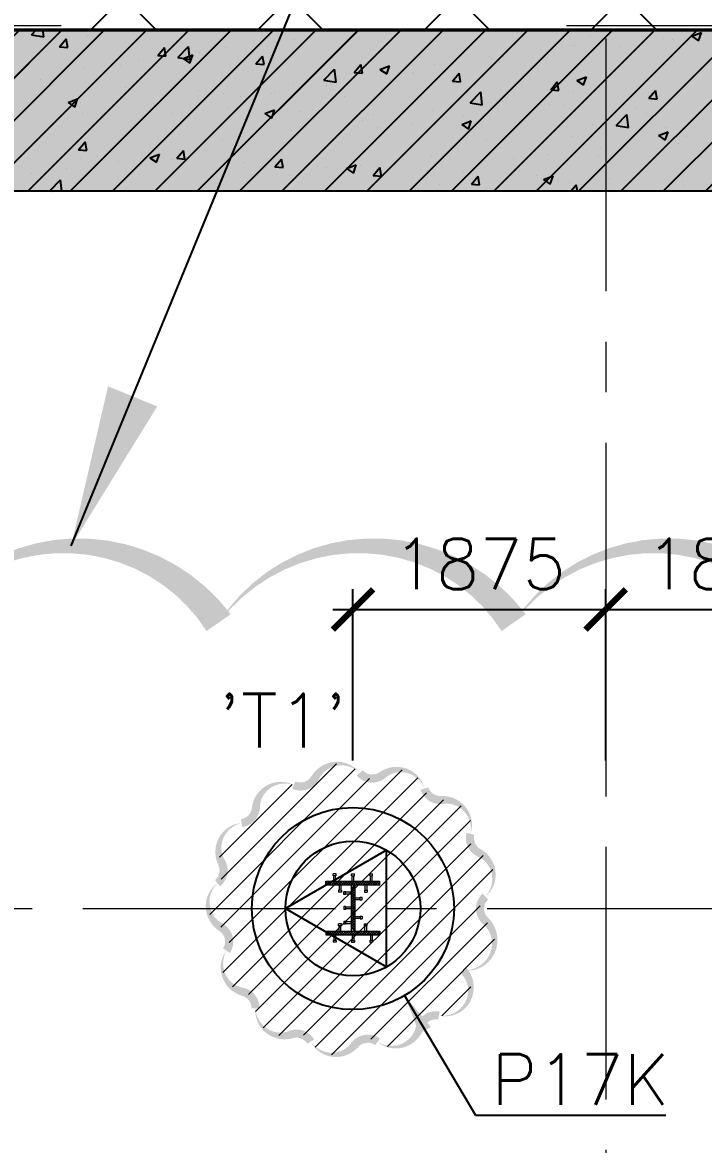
# Model space of a CAD drawing. Header units: millimetres. Extents: x -346728 to 1320345, y -537202 to -385966.
# Drawn here: x 192412 to 197465, y -418418 to -410089 of the extents above; entities that cross this region are included whole.
import ezdxf
from ezdxf.xclip import XClip

# ---------------------------------------------------------------- set-up
doc = ezdxf.new("R2010")
doc.units = ezdxf.units.MM
doc.header["$LTSCALE"] = 100
doc.header["$XCLIPFRAME"] = 2
doc.linetypes.add('DASHED2', pattern=[0.375, 0.25, -0.125])
doc.linetypes.add('X1326_GLB$0$CENTER', pattern=[2, 1.25, -0.25, 0.25, -0.25])
for name, color, linetype, lineweight in [('0 T TEXT', 7, 'Continuous', 13), ('A-giao thong', 8, 'Continuous', 15), ('KCMANH', 8, 'Continuous', 13), ('KINGPOST', 5, 'Continuous', 20), ('X1326_GLB$0$A-tim', 8, 'X1326_GLB$0$CENTER', 9)]:
    doc.layers.add(name, color=color, linetype=linetype, lineweight=lineweight)
doc.layers.add('CL load', color=1, linetype='Continuous', plot=False)
for name, color, linetype in [('hach', 253, 'Continuous'), ('PILE MARK', 8, 'Continuous'), ('PL', 3, 'Continuous'), ('PLT', 6, 'Continuous'), ('W2', 4, 'Continuous'), ('XR_1326_csPL$0$hach', 253, 'Continuous'), ('XR_1326_csPL$0$W2', 4, 'Continuous')]:
    doc.layers.add(name, color=color, linetype=linetype)
doc.styles.add('simplex', font='simplex.shx')
doc.styles.add('TOAN - FONT ARIAL', font='Arial_1.ttf', dxfattribs={"width": 0.8})
doc.dimstyles.new('100', dxfattribs={"dimscale": 150, "dimtxt": 2.5, "dimasz": 2, "dimexe": 1, "dimexo": 1, "dimgap": 1, "dimtad": 1, "dimdec": 0, "dimzin": 0, "dimdsep": 46, "dimtxsty": 'simplex', "dimblk": 'ARCHTICK', "dimcen": 1, "dimdle": 1, "dimclrd": 256, "dimclre": 256, "dimclrt": 6, "dimadec": 0, "dimazin": 0, "dimtfac": 1, "dimtdec": 0, "dimtix": 1, "dimtmove": 2, "dimatfit": 3, "dimfxl": 1, "dimtolj": 1, "dimtzin": 0, "dimarcsym": 0})
doc.dimstyles.new('KC1-5 3', dxfattribs={"dimscale": 400, "dimtxt": 2, "dimasz": 1, "dimexe": 1, "dimexo": 0, "dimgap": 0.5, "dimtad": 1, "dimdec": 0, "dimlfac": 0.041667, "dimzin": 0, "dimdsep": 46, "dimtxsty": 'TOAN - FONT ARIAL', "dimblk": 'ARCHTICK', "dimcen": 1, "dimdle": 1, "dimclrd": 7, "dimclre": 7, "dimclrt": 7, "dimadec": 0, "dimazin": 0, "dimtfac": 1, "dimtdec": 0, "dimtix": 1, "dimtmove": 2, "dimatfit": 3, "dimfxl": 750, "dimtvp": 0.833333, "dimtolj": 1, "dimtzin": 0, "dimarcsym": 0})
pattern_1 = [(45, (188543.33, 11377564.439), (-8.980256121, 8.980256121), []), (135, (188543.33, 11377564.439), (-8.980256121, -8.980256121), [])]

# ---------------------------------------------------------------- blocks, each defined once
blk = doc.blocks.new('_ArchTick')
at = {"color": 0, "linetype": 'ByBlock', "const_width": 0.15}
blk.add_lwpolyline([(-0.5, -0.5), (0.5, 0.5)], dxfattribs=at)
blk = doc.blocks.new('*D339')
at = {"layer": 'CL load', "lineweight": -2, "transparency": 16777216}
for p, q in [((194863.7, -415566.6), (194863.7, -414296.7)), ((196738.7, -415566.6), (196738.7, -414296.7)), ((194713.7, -414446.7), (196888.7, -414446.7))]:
    blk.add_line(p, q, dxfattribs=at)
at = {"layer": 'DEFPOINTS', "color": 0, "transparency": 16777216}
for p in [(196738.7, -414446.7), (194863.7, -415716.6, 0), (196738.7, -415716.6, 0)]:
    blk.add_point(p, dxfattribs=at)
at = {"layer": 'CL load', "lineweight": -2, "transparency": 16777216, "xscale": 300, "yscale": 300, "zscale": 300, "rotation": 180}
blk.add_blockref('_ArchTick', (194863.7, -414446.7), dxfattribs=at)
at = {"layer": 'CL load', "lineweight": -2, "transparency": 16777216, "xscale": 300, "yscale": 300, "zscale": 300}
blk.add_blockref('_ArchTick', (196738.7, -414446.7), dxfattribs=at)
at = {"layer": 'CL load', "color": 6, "transparency": 16777216, "insert": (195801.2, -414109.2), "char_height": 375, "attachment_point": 5, "style": 'simplex'}
blk.add_mtext('\\A1;1875', dxfattribs=at)
blk = doc.blocks.new('*D340')
at = {"layer": 'CL load', "lineweight": -2, "transparency": 16777216}
for p, q in [((196738.7, -415566.6), (196738.7, -414296.7)), ((198613.7, -415566.6), (198613.7, -414296.7)), ((196588.7, -414446.7), (198763.7, -414446.7))]:
    blk.add_line(p, q, dxfattribs=at)
at = {"layer": 'DEFPOINTS', "color": 0, "transparency": 16777216}
for p in [(198613.7, -414446.7), (196738.7, -415716.6, 0), (198613.7, -415716.6, 0)]:
    blk.add_point(p, dxfattribs=at)
at = {"layer": 'CL load', "lineweight": -2, "transparency": 16777216, "xscale": 300, "yscale": 300, "zscale": 300, "rotation": 180}
blk.add_blockref('_ArchTick', (196738.7, -414446.7), dxfattribs=at)
at = {"layer": 'CL load', "lineweight": -2, "transparency": 16777216, "xscale": 300, "yscale": 300, "zscale": 300}
blk.add_blockref('_ArchTick', (198613.7, -414446.7), dxfattribs=at)
at = {"layer": 'CL load', "color": 6, "transparency": 16777216, "insert": (197676.2, -414109.2), "char_height": 375, "attachment_point": 5, "style": 'simplex'}
blk.add_mtext('\\A1;1875', dxfattribs=at)
blk = doc.blocks.new('LVL-KHUNGTEN')
blk.add_lwpolyline([(61072.9, 41092.8), (119123.5, 41092.8), (119123.5, 61.9), (61072.9, 61.9)], close=True)
blk = doc.blocks.new('mb duong hh')
at = {"layer": '0 T TEXT', "color": 8, "linetype": 'DASHED2', "ltscale": 300}
blk.add_lwpolyline([(75940.4, 34596), (80501.3, 41668.4), (80490.6, 88860.9), (75484.3, 93867.7), (-20031.1, 93859.7), (-33609.9, 75885.4), (-26182.1, 55954.7), (-6300, 2611.9), (0, 0)], close=True, dxfattribs=at)
blk = doc.blocks.new('MB HANG RAO TAM')
h = blk.add_hatch()
h.set_pattern_fill('ANSI37', color=8, scale=7000, style=0)
h.set_pattern_definition([(45, (527887.4, 631399.9), (-618.7184, 618.7184), []), (135, (527887.4, 631399.9), (-618.7184, -618.7184), [])])
h.paths.add_polyline_path([(89794.4, 74797.3), (94796.1, 69797.5), (94804.4, 22611.4), (90245.7, 15544.4), (52522.9, -1634.2), (34323.7, -9922), (14325.3, -19029.1), (8025.5, -16417.2), (-19266.6, 56832.4), (-5687.5, 74797.3), (41806.4, 74797.3), (65796.9, 74797.3)], flags=16)
h.paths.add_polyline_path([(-17292.9, 40146.4), (-15159.6, 40937.9), (-12777.2, 34516.3), (-15127.1, 33730), (-10493, 20001.4), (4783.5, -19372.9), (12547.7, -21453), (91489.9, 14752.5), (95487.5, 20873.6), (95619.7, 46027.1), (95769.8, 74597), (91824.5, 78101.1), (52350.1, 76925.8), (14008, 75822.4), (-9258.6, 75871.1), (-23843.7, 71026.8), (-24251.1, 60760)])
at = {"layer": 'XR_1326_csPL$0$W2', "color": 7, "ltscale": 0.5, "elevation": 0}
blk.add_lwpolyline([(8025.5, -16417.2), (14325.3, -19029.1), (90245.7, 15544.4), (94804.4, 22611.4), (94796.1, 69797.5), (89794.4, 74797.3), (-5687.5, 74797.3), (-19266.6, 56832.4)], close=True, dxfattribs=at)
blk = doc.blocks.new('KP50 TOI SAN L1')
at = {"ltscale": 0.1}
h = blk.add_hatch(color=3, dxfattribs=at)
h.dxf.hatch_style = 1
h.paths.add_polyline_path([(14.4, 171.2), (-14.4, 171.2), (-14.4, 142.4)])
h.paths.add_polyline_path([(-14.4, -142.4), (-14.4, -171.2), (14.4, -171.2)])
at = {"layer": 'KCMANH', "linetype": 'ByBlock'}
h = blk.add_hatch(dxfattribs=at)
h.set_pattern_fill('ANSI37', color=3, scale=4, style=0)
h.set_pattern_definition(pattern_1)
h.paths.add_polyline_path([(-200, 200), (-200, 171.2), (200, 171.2), (200, 200)])
h = blk.add_hatch(dxfattribs=at)
h.set_pattern_fill('ANSI37', color=3, scale=4, style=0)
h.set_pattern_definition([(45, (188728.93, 11377564.439), (-8.980256121, 8.980256121), []), (135, (188728.93, 11377564.439), (-8.980256121, -8.980256121), [])])
h.paths.add_polyline_path([(14.4, 171.2), (-14.4, 142.4), (-14.4, -142.4), (14.4, -171.2)])
h = blk.add_hatch(dxfattribs=at)
h.set_pattern_fill('ANSI37', color=3, scale=4, style=0)
h.set_pattern_definition(pattern_1)
h.paths.add_polyline_path([(-200, -171.2), (-200, -200), (200, -200), (200, -171.2)])
for p, q in [((-125.2, 252.8), (-146, 252.8)), ((-146, 240), (-146, 252.8)), ((-125.2, 240), (-125.2, 252.8)), ((-10.4, 252.8), (10.4, 252.8)), ((-10.4, 240), (-10.4, 252.8)), ((10.4, 240), (10.4, 252.8)), ((125.2, 252.8), (146, 252.8)), ((125.2, 240), (125.2, 252.8)), ((146, 240), (146, 252.8)), ((-125.2, 240), (-146, 240)), ((-142, 200), (-142, 240)), ((-129.2, 200), (-129.2, 240)), ((-102, 171.2), (-102, 131.2)), ((-89.2, 171.2), (-89.2, 131.2)), ((-10.4, 240), (10.4, 240)), ((-6.4, 200), (-6.4, 240)), ((6.4, 200), (6.4, 240)), ((89.2, 171.2), (89.2, 131.2)), ((102, 171.2), (102, 131.2)), ((125.2, 240), (146, 240)), ((129.2, 200), (129.2, 240)), ((142, 200), (142, 240)), ((-85.2, 131.2), (-106, 131.2)), ((-106, 131.2), (-106, 118.4)), ((-85.2, 118.4), (-106, 118.4)), ((-85.2, 131.2), (-85.2, 118.4)), ((-67.2, 99.6), (-67.2, 120.4)), ((-54.4, 120.4), (-67.2, 120.4)), ((-54.4, 99.6), (-67.2, 99.6)), ((-54.4, 99.6), (-54.4, 120.4)), ((-14.4, 116.4), (-54.4, 116.4)), ((-14.4, 103.6), (-54.4, 103.6)), ((85.2, 131.2), (106, 131.2)), ((85.2, 131.2), (85.2, 118.4)), ((85.2, 118.4), (106, 118.4)), ((106, 131.2), (106, 118.4)), ((-67.2, 10.4), (-67.2, -10.4)), ((-54.4, 10.4), (-67.2, 10.4)), ((-54.4, 10.4), (-54.4, -10.4)), ((-14.4, 6.4), (-54.4, 6.4)), ((14.4, 76.4), (54.4, 76.4)), ((14.4, 63.6), (54.4, 63.6)), ((54.4, 59.6), (54.4, 80.4)), ((54.4, 80.4), (67.2, 80.4)), ((54.4, 59.6), (67.2, 59.6)), ((67.2, 59.6), (67.2, 80.4)), ((-54.4, -10.4), (-67.2, -10.4)), ((-14.4, -6.4), (-54.4, -6.4)), ((14.4, -63.6), (54.4, -63.6)), ((14.4, -76.4), (54.4, -76.4)), ((54.4, -59.6), (54.4, -80.4)), ((54.4, -59.6), (67.2, -59.6)), ((54.4, -80.4), (67.2, -80.4)), ((67.2, -59.6), (67.2, -80.4)), ((-85.2, -118.4), (-106, -118.4)), ((-106, -131.2), (-106, -118.4)), ((-85.2, -131.2), (-106, -131.2)), ((-102, -171.2), (-102, -131.2)), ((-89.2, -171.2), (-89.2, -131.2)), ((-85.2, -131.2), (-85.2, -118.4)), ((-67.2, -99.6), (-67.2, -120.4)), ((-54.4, -99.6), (-67.2, -99.6)), ((-54.4, -120.4), (-67.2, -120.4)), ((-54.4, -99.6), (-54.4, -120.4)), ((-14.4, -103.6), (-54.4, -103.6)), ((-14.4, -116.4), (-54.4, -116.4)), ((85.2, -118.4), (106, -118.4)), ((85.2, -131.2), (85.2, -118.4)), ((85.2, -131.2), (106, -131.2)), ((89.2, -171.2), (89.2, -131.2)), ((102, -171.2), (102, -131.2)), ((106, -131.2), (106, -118.4)), ((-125.2, -240), (-146, -240)), ((-146, -240), (-146, -252.8)), ((-142, -200), (-142, -240)), ((-129.2, -200), (-129.2, -240)), ((-125.2, -240), (-125.2, -252.8)), ((-10.4, -240), (10.4, -240)), ((-10.4, -240), (-10.4, -252.8)), ((-6.4, -200), (-6.4, -240)), ((6.4, -200), (6.4, -240)), ((10.4, -240), (10.4, -252.8)), ((125.2, -240), (146, -240)), ((125.2, -240), (125.2, -252.8)), ((129.2, -200), (129.2, -240)), ((142, -200), (142, -240)), ((146, -240), (146, -252.8)), ((-125.2, -252.8), (-146, -252.8)), ((-10.4, -252.8), (10.4, -252.8)), ((125.2, -252.8), (146, -252.8))]:
    blk.add_line(p, q, dxfattribs=at)
at = {"layer": 'KCMANH', "color": 3, "linetype": 'ByBlock'}
blk.add_line((-200, 200), (200, 200), dxfattribs=at)
at = {"layer": 'KINGPOST', "color": 3, "linetype": 'ByBlock'}
for p, q in [((-200, 171.2), (-200, 200)), ((-200, 171.2), (200, 171.2)), ((-14.4, 171.2), (-14.4, -171.2)), ((-14.4, 142.4), (14.4, 171.2)), ((14.4, 171.2), (14.4, -171.2)), ((200, 171.2), (200, 200)), ((-14.4, -142.4), (14.4, -171.2)), ((-200, -171.2), (200, -171.2)), ((-200, -171.2), (-200, -200)), ((-200, -200), (200, -200)), ((200, -171.2), (200, -200))]:
    blk.add_line(p, q, dxfattribs=at)
at = {"layer": 'KINGPOST', "color": 6, "linetype": 'ByBlock'}
blk.add_lwpolyline([(-14.4, 0), (14.4, 0)], dxfattribs=at)
blk = doc.blocks.new('B1 Kingpost Layout Plan1')
at = {"layer": 'KCMANH', "linetype": 'ByBlock'}
blk.add_blockref('KP50 TOI SAN L1', (44500, -1896.4, 0), dxfattribs=at)

msp = doc.modelspace()

# ---------------------------------------------------------------- hatches: boundary and pattern name
at = {"ltscale": 0.1}
h = msp.add_hatch(color=3, dxfattribs=at)
h.dxf.hatch_style = 1
h.paths.add_polyline_path([(194878.1, -416495.4), (194849.3, -416495.4), (194849.3, -416524.2)])
h.paths.add_polyline_path([(194849.3, -416809), (194849.3, -416837.8), (194878.1, -416837.8)])
at = {"layer": 'A-giao thong', "transparency": 33554572}
h = msp.add_hatch(dxfattribs=at)
h.set_pattern_fill('ANSI31', color=256, scale=1000)
h.set_pattern_definition([(45, (156514.75, -513923.23), (-88.38835, 88.38835), [])])
edge = h.paths.add_edge_path()
edge.add_arc((195708.8, -416430.9), 200.1, 313.189, 423.189)
edge.add_arc((195854.6, -416142.4), 123.2, 165.32463, 243.189, ccw=False)
edge.add_arc((195541.7, -416060.4), 200.3, 345.32463, 455.32463)
edge.add_arc((195511.6, -415738.3), 123.2, 197.45235, 275.32463, ccw=False)
edge.add_arc((195203.1, -415835.3), 200.2, 17.45235, 127.45235)
edge.add_arc((195006.4, -415578.5), 123.2, 221.33742, 307.45235, ccw=False)
edge.add_arc((194761.4, -415794.1), 203.2, 41.33742, 151.33742)
edge.add_arc((194475, -415637.6), 123.2, 245.97207, 331.33742, ccw=False)
edge.add_arc((194343.3, -415933), 200.3, 65.97207, 175.97207)
edge.add_arc((194020.7, -415910.3), 123.2, 278.09941, 355.97207, ccw=False)
edge.add_arc((194066.3, -416230.5), 200.3, 98.09941, 208.09941)
edge.add_arc((193780.9, -416382.9), 123.2, -50.51419, 28.09941, ccw=False)
edge.add_arc((193986.8, -416632.8), 200.7, 129.48581, 239.48581)
edge.add_arc((193822.4, -416911.8), 123.2, -33.38585, 59.48581, ccw=False)
edge.add_arc((194092.3, -417089.7), 200.1, 146.61415, 256.61415)
edge.add_arc((194017.5, -417404.2), 123.2, -1.25134, 76.61415, ccw=False)
edge.add_arc((194340.9, -417411.3), 200.3, 178.74866, 288.74866)
edge.add_arc((194444.9, -417717.6), 123.2, 30.87684, 108.74866, ccw=False)
edge.add_arc((194722.5, -417551.7), 200.2, 210.87684, 320.87684)
edge.add_arc((194973.4, -417755.7), 123.2, 54.01227, 140.87684, ccw=False)
edge.add_arc((195165.1, -417491.7), 203.1, 234.01227, 344.01227)
edge.add_arc((195478.8, -417581.6), 123.2, 79.39644, 164.01227, ccw=False)
edge.add_arc((195538.3, -417263.6), 200.3, 259.39644, 404.1286)
edge.add_arc((195703.2, -416913.3), 212, 264.27964, 407.39823)
edge.add_arc((195930.1, -416666.6), 123.2, 133.189, 227.39823, ccw=False)
at = {"layer": 'hach'}
h = msp.add_hatch(dxfattribs=at)
h.set_pattern_fill('ANSI31', color=256, scale=70)
h.set_pattern_definition([(45, (121918.56, -508591.22), (-157.15448, 157.15448), [])])
h.paths.add_polyline_path([(142200.7, -410142.2), (128621.2, -428107.5), (155914.1, -501359), (162214.1, -503970.9), (238136.4, -469396.6), (242695.2, -462329.4), (242687.2, -415142.7), (237685.1, -410142.2)])
h.paths.add_polyline_path([(142797.9, -411342.2), (129975.7, -428305.7), (156856.2, -500450.6), (162191.6, -502662.6), (237318.8, -468450.4), (241495.1, -461976.1), (241487, -415639.4), (237188.2, -411342.2)], flags=16)
h = msp.add_hatch(dxfattribs=at)
h.set_pattern_fill('AR-CONC', color=256, scale=4)
h.set_pattern_definition([(50, (121918.56, -508591.2), (728.7387, -63.7563), [76.2, -838.2]), (355, (121918.56, -508591.2), (-140.9737, 764.2274), [60.96, -670.5623]), (100.45144, (121979.3, -508596.54), (587.765, 700.471), [64.76, -712.361]), (46.1842, (121918.6, -508388), (1084.316, -168.1693), [114.3, -1257.3]), (96.63556, (122008.9, -508402), (949.6165, 989.7045), [97.14, -1068.5424]), (351.18415, (121918.6, -508388), (949.6165, 989.7045), [91.44, -1005.839]), (21, (122020.16, -508438.8), (606.4576, -409.0608), [76.2, -838.2]), (326, (122020.16, -508438.8), (247.208, 736.752), [60.96, -670.56]), (71.45144, (122070.7, -508472.9), (853.6657, 327.691), [64.76, -712.3598]), (37.5, (121918.56, -508591.22), (12.3544, 338.22016), [0, -662.432, 0, -680.72, 0, -673.1]), (7.5, (121918.56, -508591.22), (267.27865, 400.7223), [0, -388.112, 0, -647.192, 0, -256.54]), (327.5, (121692, -508591.22), (542.3624, -22.91498), [0, -254, 0, -792.48, 0, -1051.56]), (317.5, (121590.4, -508591.2), (592.5167, 101.706), [0, -330.2, 0, -526.288, 0, -746.76])])
h.paths.add_polyline_path([(142200.7, -410142.2), (128621.2, -428107.5), (155914.1, -501359), (162214.1, -503970.9), (238136.4, -469396.6), (242695.2, -462329.4), (242687.2, -415142.7), (237685.1, -410142.2)])
h.paths.add_polyline_path([(142797.9, -411342.2), (129975.7, -428305.7), (156856.2, -500450.6), (162191.6, -502662.6), (237318.8, -468450.4), (241495.1, -461976.1), (241487, -415639.4), (237188.2, -411342.2)], flags=16)

# ---------------------------------------------------------------- linework, layer by layer
at = {"elevation": -1404.9}
msp.add_lwpolyline([(182924.9, -414544, 0, 218.9, -0.520567), (185113.4, -414544, 0, 218.9, -0.520567), (187301.9, -414544, 0, 218.9, -0.520567), (189490.4, -414544, 0, 218.9, -0.520567), (191678.9, -414544, 0, 218.9, -0.520567), (193867.4, -414544, 0, 218.9, -0.520567), (196055.9, -414544, 0, 218.9, -0.520567), (198244.5, -414544, 0, 218.9, -0.520567), (200433, -414544, 0, 218.9, -0.520567), (202621.5, -414544, 0, 218.9, -0.520567), (204810, -414544, 0, 218.9, -0.520567), (206998.5, -414544, 0, 218.9, -0.520567), (209187, -414544, 0, 218.9, -0.520567), (209622.4, -416297.2, 0, 218.9, -0.520567), (209622.4, -418485.7, 0, 218.9, -0.520567), (209622.4, -420674.2, 0, 218.9, -0.520567), (209622.4, -422862.7, 0, 218.9, -0.520567), (209622.4, -425051.2, 0, 218.9, -0.520567), (209622.4, -427239.7, 0, 218.9, -0.520567), (209622.4, -429428.2, 0, 218.9, -0.520567)], format="xyseb", dxfattribs=at)
at = {"color": 5, "elevation": -2718.3}
msp.add_lwpolyline([(195845.8, -416576.8, 0, 60, 0.520567), (195799.1, -416252.3, 60, 60, -0.353453), (195735.5, -416111.2, 0, 60, 0.520567), (195523.1, -415860.9, 60, 60, -0.353492), (195394.1, -415775.2, 0, 60, 0.520567), (195081.3, -415676.3, 60, 60, -0.39449), (194914, -415659.9, 0, 60, 0.520567), (194583.1, -415696.6, 60, 60, -0.390715), (194424.9, -415750.1, 0, 60, 0.520567), (194143.6, -415918.9, 60, 60, -0.353493), (194038, -416032.2, 0, 60, 0.520567), (193889.5, -416324.9, 60, 60, -0.357135), (193859.2, -416478, 0, 60, 0.520567), (193884.9, -416805.7, 60, 60, -0.428971), (193925.2, -416979.6, 0, 60, 0.520567), (194046, -417284.4, 60, 60, -0.353458), (194140.6, -417406.9, 0, 60, 0.520567), (194405.3, -417601, 60, 60, -0.353489), (194550.6, -417654.4, 0, 60, 0.520567), (194877.8, -417678, 60, 60, -0.398275), (195045.8, -417656.1, 0, 60, 0.520567), (195360.4, -417547.6, 60, 60, -0.38695), (195501.5, -417460.5, 0, 60, 0.731435), (195682.1, -417124.2, 0, 60, 0.720683), (195846.7, -416757.3, 60, 60, -0.435898)], format="xyseb", close=True, dxfattribs=at)
at = {"layer": 'PL', "elevation": -1404.9}
msp.add_lwpolyline([(195113.7, -417099.6), (195113.7, -416233.6), (194363.7, -416666.6)], close=True, dxfattribs=at)
msp.add_lwpolyline([(195113.7, -417099.6), (195113.7, -416233.6), (194363.7, -416666.6)], close=True, dxfattribs=at)
at = {"layer": 'PL'}
for radius in [750, 750, 500, 500]:
    msp.add_circle((194863.7, -416666.6, -1404.9), radius, dxfattribs=at)
at = {"layer": 'W2', "ltscale": 0.5, "elevation": -1404.9}
for points in [[(142200.7, -410142.2), (128621.2, -428107.5), (155914.1, -501359), (162214.1, -503970.9), (238136.4, -469396.6), (242695.2, -462329.4), (242686.9, -415142.1), (237685.1, -410142.2)], [(142797.9, -411342.2), (129975.7, -428305.7), (156856.2, -500450.6), (162191.6, -502662.6), (237318.8, -468450.4), (241495.1, -461976.1), (241487, -415639.4), (237188.2, -411342.2)]]:
    msp.add_lwpolyline(points, close=True, dxfattribs=at)
at = {"layer": 'X1326_GLB$0$A-tim', "ltscale": 15}
for p, q in [((196738.7, -398208.6, -1404.9), (196738.7, -512162.7, -1404.9)), ((120859.5, -416666.6, -1404.9), (255546, -416666.6, -1404.9))]:
    msp.add_line(p, q, dxfattribs=at)
at = {"layer": 'XR_1326_csPL$0$hach', "color": 250}
for p, q in [((191508.4, -411342.2, -1404.9), (192708.4, -410142.2, -1404.9)), ((191822.7, -411342.2, -1404.9), (193022.7, -410142.2, -1404.9)), ((192137.1, -411342.2, -1404.9), (193337.1, -410142.2, -1404.9)), ((192451.4, -411342.2, -1404.9), (193651.4, -410142.2, -1404.9)), ((192479.7, -410181.2, -1404.9), (192517.2, -410142.2, -1404.9)), ((192479.8, -410181.2, -1404.9), (192570.1, -410195.2, -1404.9)), ((192570.1, -410195.2, -1404.9), (192563.9, -410142.2, -1404.9)), ((192686.8, -410269.4, -1404.9), (192735.8, -410211, -1404.9)), ((192747.6, -410274.7, -1404.9), (192735.8, -410211, -1404.9)), ((192765.7, -411342.2, -1404.9), (193965.7, -410142.2, -1404.9)), ((192893.1, -410187.6, -1404.9), (192893.1, -410187.6, -1404.9)), ((193080, -411342.2, -1404.9), (194280, -410142.2, -1404.9)), ((193394.3, -411342.2, -1404.9), (194594.3, -410142.2, -1404.9)), ((193708.6, -411342.2, -1404.9), (194908.6, -410142.2, -1404.9)), ((194022.9, -411342.2, -1404.9), (195222.9, -410142.2, -1404.9)), ((194321.5, -410207.3, -1404.9), (194321.5, -410207.3, -1404.9)), ((194337.2, -411342.2, -1404.9), (195537.2, -410142.2, -1404.9)), ((194432.6, -410213, -1404.9), (194432.6, -410213, -1404.9)), ((194552, -410204, -1404.9), (194552, -410204, -1404.9)), ((194651.5, -411342.2, -1404.9), (195851.5, -410142.2, -1404.9)), ((194936.8, -410153.3, -1404.9), (194936.8, -410153.3, -1404.9)), ((194965.8, -411342.2, -1404.9), (196165.8, -410142.2, -1404.9)), ((195280.1, -411342.2, -1404.9), (196480.1, -410142.2, -1404.9)), ((195541.5, -410142.4, -1404.9), (195541.5, -410142.4, -1404.9)), ((195594.5, -411342.2, -1404.9), (196794.5, -410142.2, -1404.9)), ((195908.8, -411342.2, -1404.9), (197108.8, -410142.2, -1404.9)), ((195965.3, -410142.2, -1404.9), (195968, -410143.9, -1404.9)), ((195968, -410144, -1404.9), (195968.6, -410142.2, -1404.9)), ((196083.9, -410165.3, -1404.9), (196083.9, -410165.3, -1404.9)), ((196223.1, -411342.2, -1404.9), (197423.1, -410142.2, -1404.9)), ((196537.4, -411342.2, -1404.9), (197737.4, -410142.2, -1404.9)), ((196626.2, -410188.2, -1404.9), (196626.2, -410188.2, -1404.9)), ((196851.7, -411342.2, -1404.9), (198051.7, -410142.2, -1404.9)), ((197032.1, -410190.8, -1404.9), (197032.1, -410190.8, -1404.9)), ((197079.6, -410156, -1404.9), (197079.6, -410156, -1404.9)), ((197166, -411342.2, -1404.9), (198366, -410142.2, -1404.9)), ((197168.6, -410211.1, -1404.9), (197168.6, -410211.1, -1404.9)), ((197231.1, -410216.8, -1404.9), (197231.1, -410216.8, -1404.9)), ((197377.6, -410191.1, -1404.9), (197448.8, -410163.8, -1404.9)), ((197377.6, -410191.2, -1404.9), (197428.1, -410225.3, -1404.9)), ((197428.1, -410225.3, -1404.9), (197448.7, -410163.9, -1404.9)), ((192686.8, -410269.4, -1404.9), (192747.5, -410274.7, -1404.9)), ((193415.6, -410333.2, -1404.9), (193464.5, -410274.8, -1404.9)), ((193476.3, -410338.5, -1404.9), (193464.6, -410274.8, -1404.9)), ((193564.1, -410349.3, -1404.9), (193643.2, -410266.9, -1404.9)), ((193654.4, -410363.4, -1404.9), (193643.2, -410266.9, -1404.9)), ((193919.4, -410278.1, -1404.9), (193919.4, -410278.1, -1404.9)), ((194297.7, -410237.5, -1404.9), (194297.7, -410237.5, -1404.9)), ((196487.1, -410257.7, -1404.9), (196487.1, -410257.7, -1404.9)), ((196510.5, -410262.3, -1404.9), (196510.5, -410262.3, -1404.9)), ((196592, -410301, -1404.9), (196592, -410301, -1404.9)), ((196846.3, -410267.5, -1404.9), (196846.3, -410267.5, -1404.9)), ((193271.2, -410372.6, -1404.9), (193271.2, -410372.6, -1404.9)), ((193397.7, -410349.6, -1404.9), (193397.7, -410349.6, -1404.9)), ((193415.6, -410333.2, -1404.9), (193476.3, -410338.5, -1404.9)), ((193564.1, -410349.4, -1404.9), (193654.4, -410363.4, -1404.9)), ((193603.7, -410356.1, -1404.9), (193674.8, -410328.8, -1404.9)), ((193603.7, -410356.2, -1404.9), (193654.2, -410390.3, -1404.9)), ((193654.2, -410390.3, -1404.9), (193674.8, -410328.9, -1404.9)), ((193656, -410321.9, -1404.9), (193656, -410321.9, -1404.9)), ((193729, -410309, -1404.9), (193729, -410309, -1404.9)), ((194144.3, -410396.9, -1404.9), (194193.3, -410338.5, -1404.9)), ((194205, -410402.2, -1404.9), (194193.3, -410338.5, -1404.9)), ((195894.6, -410359.4, -1404.9), (195894.6, -410359.4, -1404.9)), ((195950.3, -410385.4, -1404.9), (195950.3, -410385.4, -1404.9)), ((195982.8, -410338.5, -1404.9), (195982.8, -410338.5, -1404.9)), ((192870, -410425.8, -1404.9), (192870, -410425.8, -1404.9)), ((193016.9, -410406.1, -1404.9), (193016.9, -410406.1, -1404.9)), ((193136.5, -410410.7, -1404.9), (193136.5, -410410.7, -1404.9)), ((194144.3, -410396.9, -1404.9), (194205, -410402.2, -1404.9)), ((194648.4, -410517.5, -1404.9), (194727.5, -410435, -1404.9)), ((194738.7, -410531.5, -1404.9), (194727.5, -410435, -1404.9)), ((194873, -410460.7, -1404.9), (194922, -410402.3, -1404.9)), ((194873, -410460.7, -1404.9), (194933.8, -410466, -1404.9)), ((194933.8, -410466, -1404.9), (194922, -410402.3, -1404.9)), ((195063.8, -410437.5, -1404.9), (195135, -410410.1, -1404.9)), ((195063.8, -410437.6, -1404.9), (195114.3, -410471.6, -1404.9)), ((195114.3, -410471.6, -1404.9), (195134.9, -410410.2, -1404.9)), ((195302.1, -410461.1, -1404.9), (195302.1, -410461.1, -1404.9)), ((195311.2, -410469.6, -1404.9), (195311.2, -410469.6, -1404.9)), ((195469.6, -410403.5, -1404.9), (195469.6, -410403.5, -1404.9)), ((195565.5, -410436.1, -1404.9), (195565.5, -410436.1, -1404.9)), ((195601.8, -410524.4, -1404.9), (195650.7, -410466.1, -1404.9)), ((195662.5, -410529.7, -1404.9), (195650.8, -410466.1, -1404.9)), ((192544, -410512.4, -1404.9), (192544, -410512.4, -1404.9)), ((192631.9, -410547, -1404.9), (192631.9, -410547, -1404.9)), ((194420.2, -410551.2, -1404.9), (194420.2, -410551.2, -1404.9)), ((194648.4, -410517.5, -1404.9), (194738.7, -410531.5, -1404.9)), ((194669.5, -410554.1, -1404.9), (194669.5, -410554.1, -1404.9)), ((194947.9, -410475.1, -1404.9), (194947.9, -410475.1, -1404.9)), ((195601.8, -410524.4, -1404.9), (195662.5, -410529.7, -1404.9)), ((196330.5, -410588.2, -1404.9), (196379.5, -410529.8, -1404.9)), ((196391.3, -410593.5, -1404.9), (196379.5, -410529.8, -1404.9)), ((196523.9, -410518.9, -1404.9), (196574.5, -410553, -1404.9)), ((196524, -410518.8, -1404.9), (196595.1, -410491.5, -1404.9)), ((196574.5, -410553, -1404.9), (196595.1, -410491.6, -1404.9)), ((197019.8, -410529, -1404.9), (197019.8, -410529, -1404.9)), ((193174.2, -410569.9, -1404.9), (193174.2, -410569.9, -1404.9)), ((193716.6, -410592.8, -1404.9), (193716.6, -410592.8, -1404.9)), ((193907, -410616.3, -1404.9), (193907, -410616.3, -1404.9)), ((194030.4, -410638.2, -1404.9), (194030.4, -410638.2, -1404.9)), ((194259, -410615.7, -1404.9), (194259, -410615.7, -1404.9)), ((194284.7, -410604.7, -1404.9), (194284.7, -410604.7, -1404.9)), ((194709.6, -410562.8, -1404.9), (194709.6, -410562.8, -1404.9)), ((194801.3, -410638.6, -1404.9), (194801.3, -410638.6, -1404.9)), ((195732.7, -410685.7, -1404.9), (195811.8, -410603.2, -1404.9)), ((195823.1, -410699.7, -1404.9), (195811.8, -410603.2, -1404.9)), ((196330.5, -410588.2, -1404.9), (196391.2, -410593.5, -1404.9)), ((196498.1, -410600.5, -1404.9), (196498.1, -410600.5, -1404.9)), ((196963.8, -410617.5, -1404.9), (196963.8, -410617.5, -1404.9)), ((197059.2, -410651.9, -1404.9), (197108.2, -410593.6, -1404.9)), ((197120, -410657.3, -1404.9), (197108.2, -410593.6, -1404.9)), ((192750, -410683.8, -1404.9), (192821.2, -410656.5, -1404.9)), ((192750, -410683.9, -1404.9), (192800.5, -410718, -1404.9)), ((192800.5, -410718, -1404.9), (192821.1, -410656.6, -1404.9)), ((192846.1, -410683.4, -1404.9), (192846.1, -410683.4, -1404.9)), ((193385.4, -410687.8, -1404.9), (193385.4, -410687.8, -1404.9)), ((193388.4, -410706.4, -1404.9), (193388.4, -410706.4, -1404.9)), ((194117.1, -410664.5, -1404.9), (194117.1, -410664.5, -1404.9)), ((195343.7, -410661.5, -1404.9), (195343.7, -410661.5, -1404.9)), ((195732.7, -410685.7, -1404.9), (195823.1, -410699.7, -1404.9)), ((195886, -410684.5, -1404.9), (195886, -410684.5, -1404.9)), ((195970.4, -410676.7, -1404.9), (195970.4, -410676.7, -1404.9)), ((196324.7, -410701.7, -1404.9), (196324.7, -410701.7, -1404.9)), ((196428.4, -410707.4, -1404.9), (196428.4, -410707.4, -1404.9)), ((196579.1, -410668.2, -1404.9), (196579.1, -410668.2, -1404.9)), ((197059.2, -410651.9, -1404.9), (197120, -410657.3, -1404.9)), ((192857.7, -410764, -1404.9), (192857.7, -410764, -1404.9)), ((193004, -410773.3, -1404.9), (193004, -410773.3, -1404.9)), ((193388.7, -410722.7, -1404.9), (193388.7, -410722.7, -1404.9)), ((193524.5, -410766.3, -1404.9), (193524.5, -410766.3, -1404.9)), ((193930.8, -410729.3, -1404.9), (193930.8, -410729.3, -1404.9)), ((194210.1, -410765.2, -1404.9), (194260.7, -410799.3, -1404.9)), ((194210.2, -410765.1, -1404.9), (194281.3, -410737.8, -1404.9)), ((194260.7, -410799.3, -1404.9), (194281.3, -410737.9, -1404.9)), ((194473.2, -410752.2, -1404.9), (194473.2, -410752.2, -1404.9)), ((195015.5, -410775.1, -1404.9), (195015.5, -410775.1, -1404.9)), ((195457.2, -410741.7, -1404.9), (195457.2, -410741.7, -1404.9)), ((195557.9, -410798, -1404.9), (195557.9, -410798, -1404.9)), ((195683, -410786.2, -1404.9), (195683, -410786.2, -1404.9)), ((196817, -410853.9, -1404.9), (196896.1, -410771.4, -1404.9)), ((196907.4, -410867.9, -1404.9), (196896.2, -410771.4, -1404.9)), ((196970.8, -410730.3, -1404.9), (196970.8, -410730.3, -1404.9)), ((197037.7, -410762.2, -1404.9), (197037.7, -410762.2, -1404.9)), ((192749.6, -410806.8, -1404.9), (192749.6, -410806.8, -1404.9)), ((192932, -410868, -1404.9), (192932, -410868, -1404.9)), ((194935.6, -410813.3, -1404.9), (194935.6, -410813.3, -1404.9)), ((195043.9, -410870.3, -1404.9), (195043.9, -410870.3, -1404.9)), ((195298.3, -410836.8, -1404.9), (195298.3, -410836.8, -1404.9)), ((195670.2, -410846.6, -1404.9), (195720.8, -410880.7, -1404.9)), ((195670.3, -410846.5, -1404.9), (195741.4, -410819.2, -1404.9)), ((195720.8, -410880.7, -1404.9), (195741.4, -410819.3, -1404.9)), ((196100.3, -410820.9, -1404.9), (196100.3, -410820.9, -1404.9)), ((196445.2, -410863.9, -1404.9), (196445.2, -410863.9, -1404.9)), ((196642.6, -410843.8, -1404.9), (196642.6, -410843.8, -1404.9)), ((196817, -410853.9, -1404.9), (196907.4, -410867.9, -1404.9)), ((197007.4, -410867.2, -1404.9), (197007.4, -410867.2, -1404.9)), ((197185, -410866.8, -1404.9), (197185, -410866.8, -1404.9)), ((193894.7, -410954.5, -1404.9), (193894.7, -410954.5, -1404.9)), ((194402.3, -410954.8, -1404.9), (194402.3, -410954.8, -1404.9)), ((194407.9, -410889.5, -1404.9), (194407.9, -410889.5, -1404.9)), ((195852.7, -410965.6, -1404.9), (195852.7, -410965.6, -1404.9)), ((196485.8, -410938.7, -1404.9), (196485.8, -410938.7, -1404.9)), ((197130.4, -410927.9, -1404.9), (197201.6, -410900.6, -1404.9)), ((197130.4, -410928, -1404.9), (197180.9, -410962.1, -1404.9)), ((197180.9, -410962.1, -1404.9), (197201.5, -410900.7, -1404.9)), ((197338.2, -410933.8, -1404.9), (197338.2, -410933.8, -1404.9)), ((192827.8, -411033.6, -1404.9), (192876.8, -410975.3, -1404.9)), ((192827.8, -411033.6, -1404.9), (192888.5, -411038.9, -1404.9)), ((192888.5, -411038.9, -1404.9), (192876.8, -410975.3, -1404.9)), ((193373, -411026, -1404.9), (193373, -411026, -1404.9)), ((193556.5, -411097.4, -1404.9), (193605.5, -411039, -1404.9)), ((193617.3, -411102.7, -1404.9), (193605.5, -411039, -1404.9)), ((193763.1, -411038.9, -1404.9), (193763.1, -411038.9, -1404.9)), ((194017.5, -411005.4, -1404.9), (194017.5, -411005.4, -1404.9)), ((195958.1, -411014.9, -1404.9), (195958.1, -411014.9, -1404.9)), ((196696.6, -411018.3, -1404.9), (196696.6, -411018.3, -1404.9)), ((197281.1, -410985.3, -1404.9), (197281.1, -410985.3, -1404.9)), ((192429.7, -411063.4, -1404.9), (192429.7, -411063.4, -1404.9)), ((192845.3, -411102.2, -1404.9), (192845.3, -411102.2, -1404.9)), ((192972.1, -411086.3, -1404.9), (192972.1, -411086.3, -1404.9)), ((193121.5, -411123.4, -1404.9), (193121.5, -411123.4, -1404.9)), ((193356.5, -411092.8, -1404.9), (193427.6, -411065.5, -1404.9)), ((193356.5, -411092.9, -1404.9), (193407, -411127, -1404.9)), ((193407, -411127, -1404.9), (193427.6, -411065.6, -1404.9)), ((193514.5, -411109.2, -1404.9), (193514.5, -411109.2, -1404.9)), ((193556.5, -411097.4, -1404.9), (193617.3, -411102.7, -1404.9)), ((194056.8, -411132.2, -1404.9), (194056.8, -411132.2, -1404.9)), ((194285.3, -411161.1, -1404.9), (194334.2, -411102.8, -1404.9)), ((194346, -411166.5, -1404.9), (194334.3, -411102.8, -1404.9)), ((195260.1, -411067.3, -1404.9), (195260.1, -411067.3, -1404.9)), ((195444.9, -411080, -1404.9), (195444.9, -411080, -1404.9)), ((196057.4, -411102.4, -1404.9), (196057.4, -411102.4, -1404.9)), ((196311.8, -411068.9, -1404.9), (196311.8, -411068.9, -1404.9)), ((196688.6, -411087, -1404.9), (196688.6, -411087, -1404.9)), ((192482.3, -411207.5, -1404.9), (192482.3, -411207.5, -1404.9)), ((192736.7, -411174.1, -1404.9), (192736.7, -411174.1, -1404.9)), ((194285.3, -411161.1, -1404.9), (194346, -411166.5, -1404.9)), ((194599.2, -411155.1, -1404.9), (194599.2, -411155.1, -1404.9)), ((194667.6, -411169.1, -1404.9), (194667.6, -411169.1, -1404.9)), ((194816.6, -411174.2, -1404.9), (194887.8, -411146.9, -1404.9)), ((194816.6, -411174.3, -1404.9), (194867.1, -411208.4, -1404.9)), ((194867.1, -411208.4, -1404.9), (194887.7, -411147, -1404.9)), ((194923.2, -411151.5, -1404.9), (194923.2, -411151.5, -1404.9)), ((195014, -411224.9, -1404.9), (195063, -411166.5, -1404.9)), ((195074.8, -411230.2, -1404.9), (195063, -411166.5, -1404.9)), ((195141.5, -411178, -1404.9), (195141.5, -411178, -1404.9)), ((195415.8, -411186.9, -1404.9), (195415.8, -411186.9, -1404.9)), ((195683.9, -411200.9, -1404.9), (195683.9, -411200.9, -1404.9)), ((196096.1, -411188.7, -1404.9), (196096.1, -411188.7, -1404.9)), ((196995.1, -411205.4, -1404.9), (196995.1, -411205.4, -1404.9)), ((192614.4, -411339, -1404.9), (192693.6, -411256.6, -1404.9)), ((192703.5, -411342.2, -1404.9), (192693.6, -411256.6, -1404.9)), ((193882.3, -411292.7, -1404.9), (193882.3, -411292.7, -1404.9)), ((194075.1, -411270.8, -1404.9), (194075.1, -411270.8, -1404.9)), ((194395.5, -411227.7, -1404.9), (194395.5, -411227.7, -1404.9)), ((194776.6, -411271, -1404.9), (194776.6, -411271, -1404.9)), ((195014, -411224.9, -1404.9), (195074.7, -411230.2, -1404.9)), ((195031, -411237.5, -1404.9), (195031, -411237.5, -1404.9)), ((195503.6, -411290.4, -1404.9), (195503.6, -411290.4, -1404.9)), ((195742.7, -411288.7, -1404.9), (195791.7, -411230.3, -1404.9)), ((195742.7, -411288.7, -1404.9), (195803.5, -411294, -1404.9)), ((195803.5, -411294, -1404.9), (195791.7, -411230.3, -1404.9)), ((196226.3, -411223.8, -1404.9), (196226.3, -411223.8, -1404.9)), ((196276.7, -411255.6, -1404.9), (196347.9, -411228.3, -1404.9)), ((196276.7, -411255.7, -1404.9), (196327.2, -411289.8, -1404.9)), ((196327.2, -411289.8, -1404.9), (196347.8, -411228.4, -1404.9)), ((196473.4, -411277, -1404.9), (196473.4, -411277, -1404.9)), ((196480.1, -411342.2, -1404.9), (196520.5, -411294, -1404.9)), ((196529.4, -411342.2, -1404.9), (196520.5, -411294, -1404.9)), ((196768.6, -411246.7, -1404.9), (196768.6, -411246.7, -1404.9)), ((197311, -411269.6, -1404.9), (197311, -411269.6, -1404.9)), ((197325.3, -411301, -1404.9), (197325.3, -411301, -1404.9)), ((192614.4, -411339.1, -1404.9), (192634.4, -411342.2, -1404.9)), ((197070.9, -411334.5, -1404.9), (197070.9, -411334.5, -1404.9))]:
    msp.add_line(p, q, dxfattribs=at)
at = {"layer": 'XR_1326_csPL$0$W2', "color": 7, "ltscale": 0.5}
for p, q in [((237685.1, -410142.2, -1404.9), (142200.7, -410142.2, -1404.9)), ((237188.2, -411342.2, -1404.9), (142797.9, -411342.2, -1404.9))]:
    msp.add_line(p, q, dxfattribs=at)

# ---------------------------------------------------------------- block references
at = {"extrusion": (0.00597, -2.28885e-18, 0.999982), "xscale": 3.385207865094198, "yscale": 3.385207865094198, "zscale": 3.385207865094198}
msp.add_blockref('LVL-KHUNGTEN', (-107243.5, -525073.6, -287.1), dxfattribs=at)
ref = msp.add_blockref('mb duong hh', (162214.1, -503978, 0))
XClip(ref).set_block_clipping_path([(-58962.6888090824, -15358.4345334051), (108047.3313388755, 114603.0144500207)])

# ---------------------------------------------------------------- texts
at = {"layer": 'PILE MARK', "color": 4, "style": 'simplex'}
msp.add_text('P17K', height=375, dxfattribs=at).set_placement((195892.7, -418122.4, -1404.9))
at = {"layer": 'PLT', "style": 'simplex'}
msp.add_text("'T1'", height=400, dxfattribs=at).set_placement((193861.6, -415471.5, -1404.9))

# ---------------------------------------------------------------- dimensions: what is measured, and where the dimension line sits
at = {"layer": 'CL load'}
for base, p1, p2, picture, middle in [((196738.7, -414446.7, -1404.9), (194863.7, -415716.6, -1404.9), (196738.7, -415716.6, -1404.9), '*D339', (195801.2, -414109.2, -1404.9)), ((198613.7, -414446.7, -1404.9), (196738.7, -415716.6, -1404.9), (198613.7, -415716.6, -1404.9), '*D340', (197676.2, -414109.2, -1404.9))]:
    dim = msp.add_linear_dim(base=base, p1=p1, p2=p2, dimstyle='100', dxfattribs=at)
    dim.commit()
    dim.dimension.update_dxf_attribs({"geometry": picture, "text_midpoint": middle})

# ---------------------------------------------------------------- leaders
at = {"layer": 'KCMANH', "color": 5}
msp.add_leader([(192773.2, -413974.4, -1404.9), (195980.7, -406167.6, -1404.9), (212711.2, -406164.6, -1404.9)], dimstyle='KC1-5 3', override={"dimasz": 3, "dimgap": 0.5, "dimtad": 0}, dxfattribs=at)
at = {"layer": 'PILE MARK'}
msp.add_leader([(195246.4, -417311.6, -1404.9), (195773.6, -418200, -1404.9), (197184.2, -418200, -1404.9)], dimstyle='100', override={"dimgap": 1, "dimtad": 0}, dxfattribs=at)

# ---------------------------------------------------------------- next in the draw order: block references
msp.add_blockref('MB HANG RAO TAM', (147888.6, -484948.9, 0))

# ---------------------------------------------------------------- next in the draw order: block references
msp.add_blockref('B1 Kingpost Layout Plan1', (150363.7, -414766, -1404.9))

doc.saveas('drawing.dxf')
